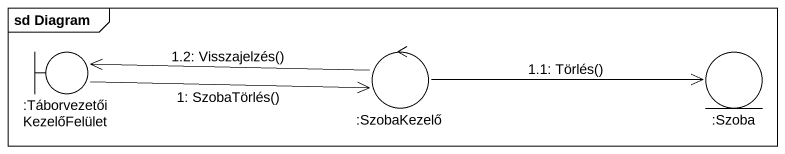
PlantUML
@startuml
mainframe sd Diagram
boundary ":TáborvezetőiKezelőFelület" as TáborvezetőiKezelőFelület
control ":SzobaKezelő" as SzobaKezelő
entity ":Szoba" as Szoba
TáborvezetőiKezelőFelület -right-> SzobaKezelő : 1: SzobaTörlés()
SzobaKezelő -right-> Szoba : 1.1: Törlés()
SzobaKezelő -left-> TáborvezetőiKezelőFelület : 1.2: Visszajelzés()
@enduml
